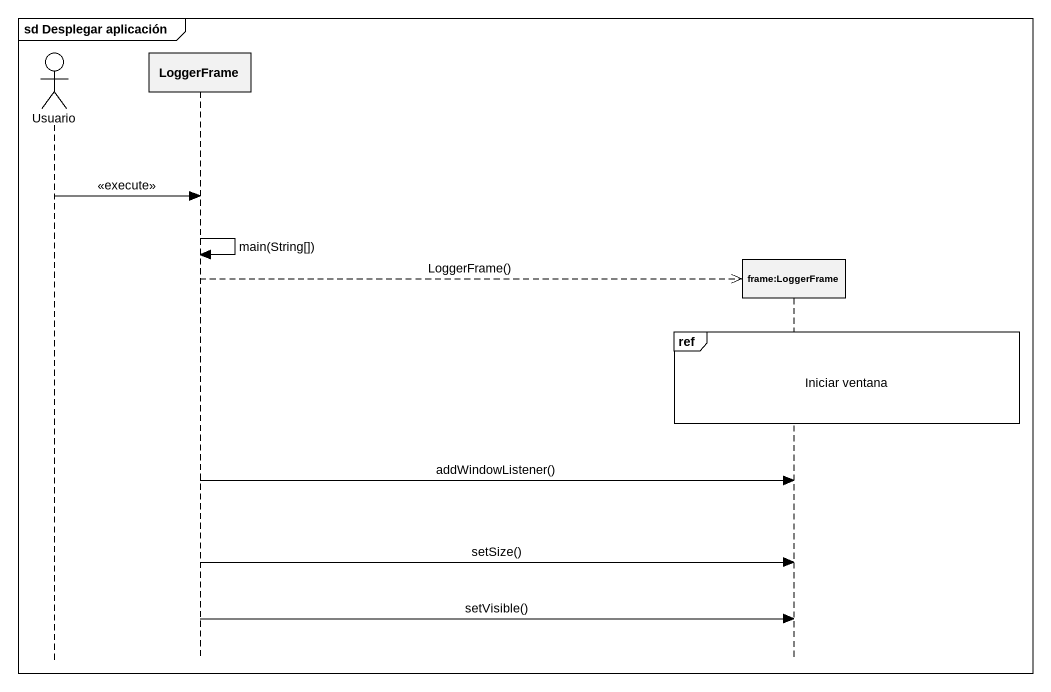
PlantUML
@startuml
mainframe sd Desplegar aplicación
hide footbox
actor Usuario
participant LoggerFrame
participant "frame:LoggerFrame" as frame_LoggerFrame

Usuario -> LoggerFrame : <<execute>>
LoggerFrame -> LoggerFrame : main(String[])
LoggerFrame -->> frame_LoggerFrame ** : LoggerFrame()
ref over frame_LoggerFrame : Iniciar ventana
LoggerFrame -> frame_LoggerFrame : addWindowListener()
LoggerFrame -> frame_LoggerFrame : setSize()
LoggerFrame -> frame_LoggerFrame : setVisible()
@enduml
